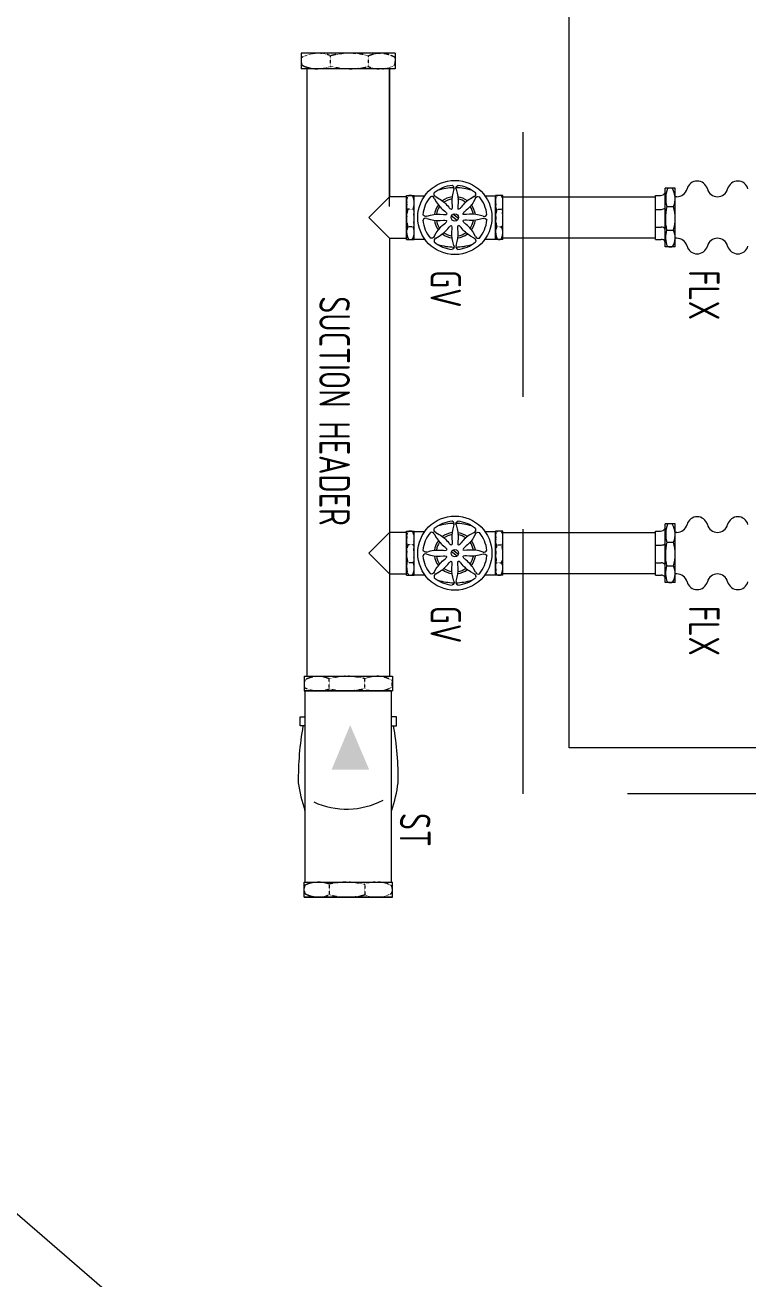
# Model space of a CAD drawing. Header units: millimetres. Extents: x -44713 to 26888, y -13000 to 43000.
# Drawn here: x 10243 to 10653, y 18918 to 19629 of the extents above; entities that cross this region are included whole.
import ezdxf

# ---------------------------------------------------------------- set-up
doc = ezdxf.new("R2010")
doc.units = ezdxf.units.MM
doc.header["$MEASUREMENT"] = 0
doc.linetypes.add('1735 X DT-5BR-RFP$0$HIDDEN', pattern=[0.375, 0.25, -0.125])
doc.layers.add('00-First Floor Projection', color=1, linetype='Continuous')
doc.layers.add('1735 X DT-5BR-RFP$0$0-MEP', color=251, linetype='Continuous', lineweight=20)
doc.styles.add('1735 X DT-5BR-RFP$0$ARIAL', font='swiss.ttf')
doc.styles.add('1735 X DT-5BR-RFP$0$SIMPLEX', font='ROMANS.shx', dxfattribs={"width": 0.777777, "height": 0.3})
doc.dimstyles.new('1735 X DT-5BR-RFP$0$A&B DIM', dxfattribs={"dimtxt": 250, "dimasz": 250, "dimexe": 100, "dimexo": 100, "dimgap": 0, "dimtad": 0, "dimdec": 0, "dimzin": 12, "dimdsep": 46, "dimtxsty": '1735 X DT-5BR-RFP$0$ARIAL', "dimcen": 0, "dimdle": 100, "dimclrd": 11, "dimclre": 11, "dimclrt": 7, "dimadec": 0, "dimazin": 0, "dimtfac": 1, "dimtdec": 0, "dimtmove": 1, "dimatfit": 2, "dimfxl": 1, "dimtvp": 0.75, "dimtolj": 1, "dimtzin": 12, "dimlwd": 18, "dimlwe": 18, "dimarcsym": 0})

# ---------------------------------------------------------------- blocks, each defined once
blk = doc.blocks.new('1735 X DT-5BR-RFP$0$A$C08435C55')
at = {"linetype": 'ByBlock', "ltscale": 0.4}
for p, q in [((43.5, 0), (0, 0)), ((0, 0), (0, -7.2)), ((43.5, 0), (43.5, -7.2)), ((43.5, -7.2), (0, -7.2)), ((0.4, -7.2), (43.1, -7.2)), ((0.4, -17.6), (0.4, -7.2)), ((43.1, -17.6), (43.1, -7.2)), ((-2.6, -27.2), (0.4, -27.2)), ((23, -43.9), (18.7, -49.5)), ((24.8, -45.3), (20.5, -50.8)), ((0.4, -87.6), (0.4, -77.2)), ((43.1, -87.6), (43.1, -77.2)), ((43.5, -87.6), (0, -87.6)), ((0, -95), (0, -87.6)), ((43.5, -95), (0, -95)), ((43.1, -87.6), (0.4, -87.6)), ((43.5, -95), (43.5, -87.6))]:
    blk.add_line(p, q, dxfattribs=at)
at = {"linetype": '1735 X DT-5BR-RFP$0$HIDDEN', "ltscale": 0.03}
for p, q in [((13.6, -6.1), (13.6, -1.2)), ((31.2, -6.2), (31.2, -1.2)), ((13.6, -88.7), (13.6, -93.8)), ((31.2, -88.5), (31.2, -93.8))]:
    blk.add_line(p, q, dxfattribs=at)
at = {"linetype": 'ByBlock', "ltscale": 0.4}
for points in [[(2.8, -27, -0.437985), (1.4, -23.2, -0.437985)], [(20.7, -19.6), (19.6, -23.5, 0.096023), (19, -36, -0.099586), (18.8, -39.1, -0.099586)], [(20.7, -19.6, 0.437985), (19, -15.9, 0.437985)], [(22.8, -19.6, -0.437985), (24.5, -15.9, -0.437985)], [(22.8, -19.6), (23.9, -23.5, -0.096023), (24.5, -36, 0.099586), (24.7, -39.1, 0.099586)], [(40.7, -27, 0.437985), (42.1, -23.2, 0.437985)], [(1.3, -28.4, 0.437985), (-2.4, -27.1, 0.437985)], [(1.3, -28.4), (3.3, -32, 0.096023), (11.7, -41.3, -0.099586), (13.8, -43.6, -0.099586)], [(2.8, -27), (6.4, -29, -0.096023), (15.7, -37.4, 0.099586), (18, -39.4, 0.099586)], [(40.7, -27), (37.1, -29, 0.096023), (27.8, -37.4, -0.099586), (25.5, -39.4, -0.099586)], [(42.2, -28.4), (40.2, -32, -0.096023), (31.8, -41.3, 0.099586), (29.7, -43.6, 0.099586)], [(42.2, -28.4, -0.437985), (45.9, -27.1, -0.437985)], [(-6.1, -46.3, -0.437985), (-9.7, -44.6, -0.437985)], [(-6.1, -48.4, 0.437985), (-9.7, -50.1, 0.437985)], [(-6.1, -46.3), (-2.1, -45.2, -0.096023), (10.4, -44.6, 0.099586), (13.5, -44.4, 0.099586)], [(-6.1, -48.4), (-2.1, -49.5, 0.096023), (10.4, -50.1, -0.099586), (13.5, -50.3, -0.099586)], [(49.6, -46.3), (45.6, -45.2, 0.096023), (33.1, -44.6, -0.099586), (30, -44.4, -0.099586)], [(49.6, -48.4), (45.6, -49.5, -0.096023), (33.1, -50.1, 0.099586), (30, -50.3, 0.099586)], [(49.6, -46.3, 0.437985), (53.2, -44.6, 0.437985)], [(49.6, -48.4, -0.437985), (53.2, -50.1, -0.437985)], [(1.3, -66.3), (3.3, -62.8, -0.096023), (11.7, -53.5, 0.099586), (13.8, -51.1, 0.099586)], [(2.8, -67.8), (6.4, -65.8, 0.096023), (15.7, -57.4, -0.099586), (18, -55.3, -0.099586)], [(20.7, -75.2), (19.6, -71.3, -0.096023), (19, -58.8, 0.099586), (18.8, -55.7, 0.099586)], [(22.8, -75.2), (23.9, -71.3, 0.096023), (24.5, -58.8, -0.088341), (24.7, -55.7, -0.088341)], [(40.7, -67.8), (37.1, -65.8, -0.096023), (27.8, -57.4, 0.099586), (25.5, -55.3, 0.099586)], [(42.2, -66.3), (40.2, -62.8, 0.096023), (31.8, -53.5, -0.099586), (29.7, -51.1, -0.099586)], [(1.3, -66.3, -0.437985), (-2.4, -67.7, -0.437985)], [(2.8, -67.8, 0.437985), (1.4, -71.6, 0.437985)], [(40.7, -67.8, -0.437985), (42.1, -71.6, -0.437985)], [(42.2, -66.3, 0.437985), (45.9, -67.7, 0.437985)], [(20.7, -75.2, -0.437985), (19, -78.8, -0.437985)], [(22.8, -75.2, 0.437985), (24.5, -78.8, 0.437985)]]:
    blk.add_lwpolyline(points, format="xyb", dxfattribs=at)
for radius in [36.6, 3.66]:
    blk.add_circle((21.8, -47.4), radius, dxfattribs=at)
at = {"linetype": '1735 X DT-5BR-RFP$0$HIDDEN', "ltscale": 0.03}
for centre, radius, start, end in [((7.8, -14.9), 14.9, 66.7582, 119.4702), ((22.4, -32.6), 32.6, 74.2458, 105.521), ((4.8, -3.8), 4.76, 157.1072, 201.9244), ((7.6, 9.2), 16.4, 243.9069, 291.6122), ((22.8, 31.6), 38.7, 256.3426, 282.578), ((36.6, -13.6), 13.5, 61.2457, 113.517), ((36.5, 7.5), 14.7, 248.8287, 296.708), ((38.5, -3.8), 5.04, 337.9391, 23.2321), ((5.4, -91.1), 5.4, 159.4355, 201.4714), ((7.6, -103.9), 16.4, 68.3878, 116.0931), ((7.8, -80.1), 14.9, 240.5298, 293.2418), ((22.8, -126.3), 38.7, 77.422, 103.6574), ((22.4, -62.4), 32.6, 254.479, 285.7542), ((36.5, -102.2), 14.7, 63.292, 111.1713), ((36.6, -81.4), 13.5, 246.483, 298.7543), ((37.8, -91.1), 5.67, 338.1228, 20.7759)]:
    blk.add_arc(centre, radius, start, end, dxfattribs=at)
at = {"linetype": 'ByBlock', "ltscale": 0.4}
for centre, radius, start, end in [((21.8, -47.4), 31.6, 94.9577, 130.0423), ((21.8, -47.4), 31.6, 49.9577, 85.0423), ((21.8, -47.4), 31.6, 139.9577, 175.0423), ((49.7, -47.4), 57.2, 163.0655, 179.1282), ((21.8, -47.4), 20.4, 142.9304, 172.0696), ((21.8, -47.4), 18.5, 144.3981, 170.6019), ((21.8, -47.4), 20.4, 97.9304, 127.0696), ((21.8, -47.4), 18.5, 99.3981, 125.105), ((21.8, -47.4), 20.4, 52.9304, 82.0696), ((21.8, -47.4), 18.5, 54.3981, 80.6019), ((21.8, -47.4), 18.5, 9.3981, 35.6019), ((21.8, -47.4), 20.4, 7.9304, 37.0696), ((21.8, -47.4), 31.6, 4.9577, 40.0423), ((-6.2, -47.4), 57.2, 0.8718, 16.9345), ((49.7, -47.4), 57.2, 180.8718, 196.9345), ((21.8, -47.4), 8.79, 154.7597, 160.7925), ((21.8, -47.4), 8.79, 109.7597, 115.2403), ((21.8, -47.4), 8.79, 64.7597, 70.2403), ((21.8, -47.4), 8.79, 19.7597, 25.2403), ((-6.2, -47.4), 57.2, 343.0655, 359.1282), ((21.8, -47.4), 31.6, 184.9577, 220.0423), ((21.8, -47.4), 20.4, 187.8112, 217.0696), ((21.8, -47.4), 18.5, 189.3981, 215.6019), ((21.8, -47.4), 8.79, 199.2075, 205.2403), ((21.8, -47.4), 8.79, 244.7597, 250.2403), ((21.8, -47.4), 8.79, 289.5024, 295.2403), ((21.8, -47.4), 8.79, 334.7597, 340.2403), ((21.8, -47.4), 18.5, 324.3981, 350.6019), ((21.8, -47.4), 20.4, 322.9304, 352.0696), ((21.8, -47.4), 31.6, 319.9577, 355.0423), ((21.8, -47.4), 31.6, 229.9577, 265.0423), ((21.8, -47.4), 20.4, 232.9304, 262.0696), ((21.8, -47.4), 18.5, 234.3981, 260.6019), ((21.8, -47.4), 31.6, 274.9577, 310.0423), ((21.8, -47.4), 20.4, 277.9304, 307.0696), ((21.8, -47.4), 18.5, 279.3981, 305.6019)]:
    blk.add_arc(centre, radius, start, end, dxfattribs=at)
blk = doc.blocks.new('1735 X DT-5BR-RFP$0$A$C08BC1EA1')
for p, q in [((398.04, 213.69), (398.04, 208.03)), ((431.36, 213.69), (398.04, 213.69)), ((402.92, 214.63), (402.92, 213.69)), ((426.47, 214.63), (426.47, 213.69)), ((431.36, 213.69), (431.36, 208.03)), ((588.35, 213.69), (588.35, 208.03)), ((621.67, 213.69), (588.35, 213.69)), ((593.23, 214.63), (593.23, 213.69)), ((616.79, 214.63), (616.79, 213.69)), ((621.67, 213.69), (621.67, 208.03)), ((431.36, 208.03), (398.04, 208.03)), ((408.48, 208.91), (408.48, 212.78)), ((421.94, 208.78), (421.94, 212.75)), ((621.67, 208.03), (588.35, 208.03)), ((598.79, 208.91), (598.79, 212.78)), ((612.25, 208.78), (612.25, 212.75)), ((402.15, 202.5), (402.15, 205.32)), ((427.15, 202.5), (402.15, 202.5)), ((410.12, 202.5), (410.12, 205.95)), ((420.16, 202.5), (420.16, 205.62)), ((427.15, 202.5), (427.15, 205.65)), ((592.47, 202.5), (592.47, 205.32)), ((617.47, 202.5), (592.47, 202.5)), ((600.43, 202.5), (600.43, 205.95)), ((610.47, 202.5), (610.47, 205.62)), ((617.47, 202.5), (617.47, 205.65)), ((385, 51.75), (330.42, 51.75)), ((330.42, 51.75), (402.92, 51.75)), ((408.46, 51.75), (354.11, 51.75)), ((414.65, 40.02), (402.92, 51.75)), ((414.65, 40.02), (426.39, 51.75)), ((426.39, 51.75), (674.8, 51.75)), ((604.97, 40.02), (593.23, 51.75)), ((604.97, 40.02), (616.7, 51.75)), ((330.42, 4.82), (674.8, 4.82))]:
    blk.add_line(p, q)
at = {"linetype": 'ByBlock', "ltscale": 0.4}
for p, q in [((321.6, 54.96), (330.42, 54.96)), ((321.6, 54.96), (321.6, 1.62)), ((330.42, 54.96), (330.42, 1.62)), ((674.8, 3.32), (674.8, 53.32)), ((674.8, 53.32), (683.08, 53.32)), ((683.08, 3.32), (683.08, 53.32)), ((683.08, 52.8), (683.08, 3.83)), ((791.5, 52.8), (683.08, 52.8)), ((800.05, 53.32), (791.5, 53.32)), ((791.5, 3.32), (791.5, 53.32)), ((800.05, 53.32), (791.5, 53.32)), ((791.5, 3.83), (791.5, 52.8)), ((800.05, 53.32), (800.05, 3.32)), ((800.05, 3.32), (800.05, 53.32)), ((321.6, 1.62), (330.42, 1.62)), ((674.8, 3.32), (683.08, 3.32)), ((791.5, 3.83), (683.08, 3.83)), ((800.05, 3.32), (791.5, 3.32)), ((800.05, 3.32), (791.5, 3.32))]:
    blk.add_line(p, q, dxfattribs=at)
at = {"linetype": '1735 X DT-5BR-RFP$0$HIDDEN', "ltscale": 0.03}
for p, q in [((329.23, 39.88), (323.09, 39.88)), ((681.76, 37.64), (676.17, 37.64)), ((792.81, 37.64), (798.69, 37.64)), ((329.02, 18.34), (323.05, 18.34)), ((681.96, 17.45), (676.21, 17.45)), ((792.62, 17.45), (798.65, 17.45))]:
    blk.add_line(p, q, dxfattribs=at)
at = {"linetype": '1735 X DT-5BR-RFP$0$HIDDEN', "ltscale": 600, "elevation": 0}
blk.add_lwpolyline([(0, 561.61), (741.37, 561.61), (741.37, 127.5), (0, 127.5)], close=True, dxfattribs=at)
at = {"elevation": 0}
blk.add_lwpolyline([(26.05, 535.56), (715.33, 535.56), (715.33, 153.55), (26.05, 153.55)], close=True, dxfattribs=at)
for points in [[(426.39, 202.5), (426.39, 116.01), (402.92, 116.01), (402.92, 202.5)], [(616.7, 202.5), (616.7, 116.01), (593.23, 116.01), (593.23, 202.5)], [(426.39, 51.75), (426.39, 61.56), (402.92, 61.56), (402.92, 51.75)], [(616.7, 51.75), (616.7, 61.56), (593.23, 61.56), (593.23, 51.75)]]:
    blk.add_lwpolyline(points, dxfattribs=at)
at = {"linetype": 'ByBlock', "ltscale": 0.4, "elevation": 0}
for points in [[(702.94, 52.8), (702.94, 55.66), (697.87, 55.66), (697.87, 52.8)], [(702.94, 3.83), (702.94, 0.97), (697.87, 0.97), (697.87, 3.83)]]:
    blk.add_lwpolyline(points, dxfattribs=at)
for centre, start, end in [((400, 249.14), 104.72777, 180.00001), ((400, 249.14), 180.00001, 255.27223), ((429.39, 249.14), 0.00001, 75.27223), ((429.39, 249.14), 284.72777, 0.00001), ((590.31, 249.14), 104.72777, 180.00001), ((590.31, 249.14), 180.00001, 255.27223), ((619.71, 249.14), 0.00001, 75.27223), ((619.71, 249.14), 284.72777, 0.00001), ((396.98, 237.64), 0.00001, 75.27223), ((432.42, 237.64), 104.72777, 180.00001), ((587.29, 237.64), 0.00001, 75.27223), ((622.73, 237.64), 104.72777, 180.00001), ((396.98, 237.64), 284.72777, 0.00001), ((432.42, 237.64), 180.00001, 255.27223), ((587.29, 237.64), 284.72777, 0.00001), ((622.73, 237.64), 180.00001, 255.27223), ((400, 226.13), 104.72777, 180.00001), ((429.39, 226.13), 0.00001, 75.27223), ((590.31, 226.13), 104.72777, 180.00001), ((619.71, 226.13), 0.00001, 75.27223), ((400, 226.13), 180.00001, 255.27223), ((396.98, 214.63), 0.00001, 75.27223), ((432.42, 214.63), 104.72777, 180.00001), ((429.39, 226.13), 284.72777, 0.00001), ((590.31, 226.13), 180.00001, 255.27223), ((587.29, 214.63), 0.00001, 75.27223), ((622.73, 214.63), 104.72777, 180.00001), ((619.71, 226.13), 284.72777, 0.00001)]:
    blk.add_arc(centre, 5.95, start, end)
at = {"linetype": '1735 X DT-5BR-RFP$0$HIDDEN', "ltscale": 0.03}
for centre, radius, start, end in [((338.27, 46.49), 16.55, 151.24571, 203.51701), ((326.2, 48.78), 6.18, 67.93911, 113.23216), ((312.41, 46.4), 18.03, 338.82868, 26.70799), ((691.92, 44.41), 17.14, 150.52984, 203.24175), ((679.13, 47.8), 5.47, 68.07553, 112.89285), ((664.24, 44.59), 18.85, 338.38781, 26.09308), ((810.34, 44.59), 18.85, 153.90693, 201.61221), ((795.59, 47.06), 6.21, 68.52862, 110.5645), ((782.94, 44.41), 17.14, 336.7582, 29.47014), ((361.57, 29.03), 39.98, 164.24578, 195.52107), ((282.88, 29.55), 47.48, 346.34262, 12.57798), ((712.27, 27.62), 37.47, 164.47894, 195.75421), ((638.52, 27.13), 44.51, 347.42199, 13.6574), ((836.06, 27.13), 44.51, 166.34262, 192.57798), ((762.58, 27.62), 37.47, 344.24578, 15.52107), ((339.86, 11.12), 18.29, 156.7582, 209.47014), ((310.32, 10.93), 20.11, 333.90693, 21.61221), ((690.43, 11.25), 15.51, 156.483, 208.75428), ((666.2, 11.34), 16.9, 333.29197, 21.17134), ((808.38, 11.34), 16.9, 158.82868, 206.70799), ((784.42, 11.25), 15.51, 331.24571, 23.51701), ((326.21, 7.5), 5.84, 247.10715, 291.92444), ((679.12, 9.11), 5.79, 246.76784, 292.06089), ((795.59, 9.84), 6.52, 249.22406, 291.87724)]:
    blk.add_arc(centre, radius, start, end, dxfattribs=at)
at = {"linetype": 'ByBlock', "ltscale": 0.4}
for centre, radius, start, end in [((732.95, -114.56), 171.2, 89.25817, 100.09737), ((723.1, -29.22), 86.69, 71.37484, 82.00039), ((732.95, 171.2), 171.2, 259.9026, 270.74181), ((723.1, 85.86), 86.69, 277.99961, 288.62513)]:
    blk.add_arc(centre, radius, start, end, dxfattribs=at)
at = {"linetype": 'ByBlock', "ltscale": 0.03}
blk.add_arc((705.04, 27.43), 45.05, 335.53903, 27.24758, dxfattribs=at)
at = {"linetype": 'Continuous', "ltscale": 0.05}
blk.add_arc((751.99, -2.08), 5.91, 90, 101.66776, dxfattribs=at)
for centre, major_axis, ratio, start_param, end_param in [((404.03, 201.14), (-8.81, -8.81), 1, 3.561984, 4.400703), ((415.16, 186.57), (-19.13, -19.13), 1, 3.673434, 4.176478), ((426.07, 203.27), (-7.31, 7.31), 1, 4.99593, 5.908236), ((594.35, 201.14), (-8.81, -8.81), 1, 3.561984, 4.400703), ((605.47, 186.57), (-19.13, -19.13), 1, 3.673434, 4.176478), ((616.38, 203.27), (-7.31, 7.31), 1, 4.99593, 5.908236), ((409.15, 210.68), (-11.08, 0.09), 0.595127, -0.223374, 0.223374), ((404.06, 225.76), (-12.32, 12.32), 1, 2.02128, 2.612903), ((396.98, 204.33), (-4.79, -2.52), 0.773853, 2.76753, 3.515655), ((415.48, 237.73), (-20.97, -20.97), 1, 0.547032, 1.004926), ((404.93, 204.88), (-4.95, -2.2), 0.712437, 2.841349, 3.441836), ((425.34, 204.6), (-4.87, 2.36), 0.746701, -0.337553, 0.337553), ((425.92, 221.22), (-9.23, -9.23), 1, 0.476133, 1.191297), ((432.34, 204.62), (-4.88, 2.35), 0.744264, -0.334608, 0.334608), ((420.25, 210.68), (-11.08, -0.09), 0.595127, 2.918218, 3.364967), ((599.46, 210.68), (-11.08, 0.09), 0.595127, -0.223374, 0.223374), ((594.37, 225.76), (-12.32, 12.32), 1, 2.02128, 2.612903), ((587.29, 204.33), (-4.79, -2.52), 0.773853, 2.76753, 3.515655), ((605.8, 237.73), (-20.97, -20.97), 1, 0.547032, 1.004926), ((595.24, 204.88), (-4.95, -2.2), 0.712437, 2.841349, 3.441836), ((615.66, 204.6), (-4.87, 2.36), 0.746701, -0.337553, 0.337553), ((616.23, 221.22), (-9.23, -9.23), 1, 0.476133, 1.191297), ((622.65, 204.62), (-4.88, 2.35), 0.744264, -0.334608, 0.334608), ((610.56, 210.68), (-11.08, -0.09), 0.595127, 2.918218, 3.364967)]:
    blk.add_ellipse(centre, major_axis=major_axis, ratio=ratio, start_param=start_param, end_param=end_param)
at = {"linetype": 'Continuous', "ltscale": 0.03}
blk.add_solid([(727.82, 18.83), (702.46, 29.4), (727.82, 40.22)], dxfattribs=at)
at = {"lineweight": -3, "xscale": 0.5746620316012631, "yscale": 0.5746620316012631, "zscale": 0.5746620316012631}
for p in [(402.15, 116.01), (592.47, 116.01)]:
    blk.add_blockref('1735 X DT-5BR-RFP$0$A$C08435C55', p, dxfattribs=at)
at = {"lineweight": -3, "char_height": 17.3644, "attachment_point": 1, "style": '1735 X DT-5BR-RFP$0$SIMPLEX'}
for s, insert, width in [('{\\Fisocp.shx|c0;FLX}', (444.51, 238.78, -141.07), 665.887), ('{\\Fisocp.shx|c0;FLX}', (634.82, 238.78, -141.07), 665.887), ('{\\Fisocp.shx|c0;GV}', (444.51, 92.27, -141.07), 665.887), ('{\\Fisocp.shx|c0;GV}', (634.82, 92.27, -141.07), 665.887), ('{\\Fisocp.shx|c0;ST}', (752.33, 74.91, -141.07), 665.887), ('{\\Fisocp|c0;SUCTION HEADER}', (459.41, 29.23, -141.07), 339.2491)]:
    blk.add_mtext(s, dxfattribs=dict(at, insert=insert, width=width))
blk = doc.blocks.new('1735 X DT-5BR-RFP$0$RUTRUI')
at = {"rotation": 270}
blk.add_blockref('1735 X DT-5BR-RFP$0$A$C08BC1EA1', (611.78, 1581.37, 0), dxfattribs=at)
blk = doc.blocks.new('1735 X DT-5BR-RFP$0$_Open90')
at = {"color": 0, "linetype": 'ByBlock', "lineweight": -2}
for p, q in [((-0.5, 0.5), (0, 0)), ((0, 0), (-1, 0)), ((0, 0), (-0.5, -0.5))]:
    blk.add_line(p, q, dxfattribs=at)
blk = doc.blocks.new('1735 X DT-5BR-RFP')
at = {"layer": '1735 X DT-5BR-RFP$0$0-MEP', "color": 253, "lineweight": 0}
blk.add_leader([(13620.1, 16036.41), (9568.78, 19532.92)], dimstyle='1735 X DT-5BR-RFP$0$A&B DIM', override={"dimasz": 300, "dimclrd": 256, "dimldrblk": '1735 X DT-5BR-RFP$0$_Open90'}, dxfattribs=at)
at = {"layer": '1735 X DT-5BR-RFP$0$0-MEP'}
blk.add_blockref('1735 X DT-5BR-RFP$0$RUTRUI', (9786.35, 18353.12), dxfattribs=at)

msp = doc.modelspace()

# ---------------------------------------------------------------- block references
at = {"layer": '00-First Floor Projection'}
msp.add_blockref('1735 X DT-5BR-RFP', (0, 0), dxfattribs=at)

doc.saveas('drawing.dxf')
